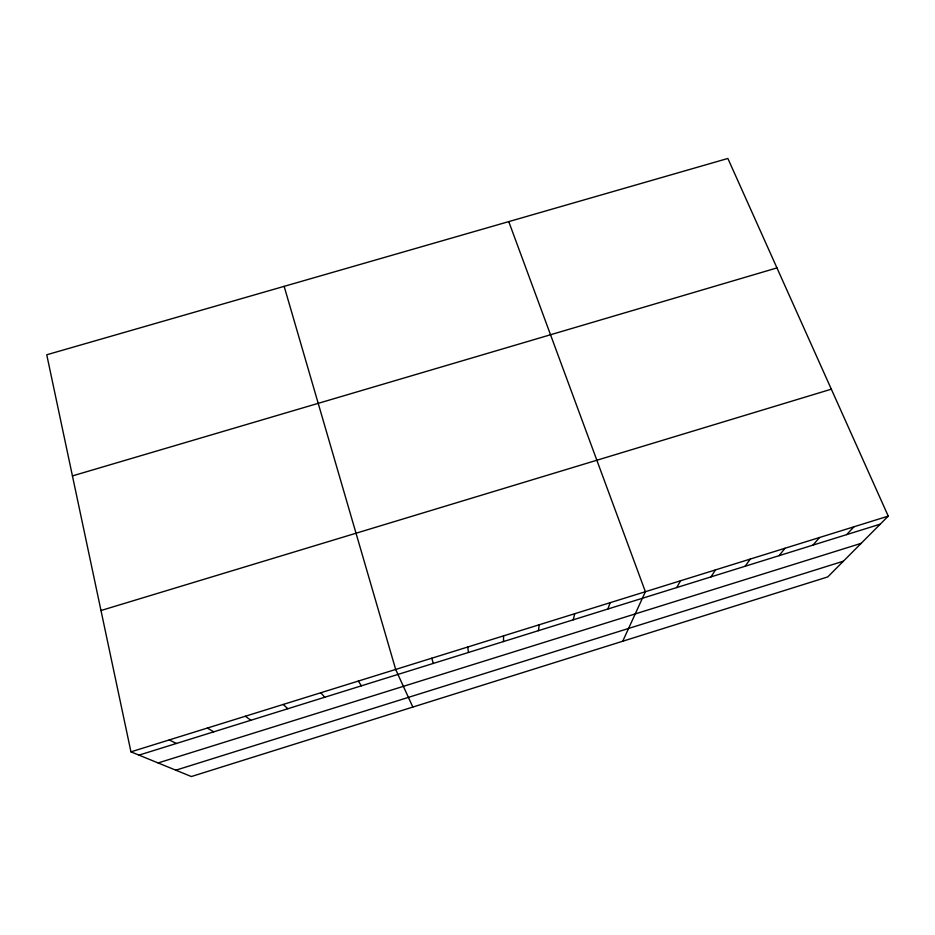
<?xml version="1.0" encoding="UTF-8"?>
<svg xmlns="http://www.w3.org/2000/svg" width="935" height="935" viewBox="0 0 935 935"><rect width="100%" height="100%" fill="white"/><g stroke="black" fill="none" stroke-linecap="round" stroke-linejoin="round"><path stroke-width="1.4" d="M503.533 641.539L503.544 635.87M538.443 630.658L539.215 624.767M573.225 619.823L574.745 613.711M607.867 609.024L610.134 602.689M622.722 641.235L645.384 591.715L508.757 221.607M676.765 587.554L680.493 580.787M711.009 576.883L715.462 569.906M745.113 566.259L750.291 559.06M779.1 555.67L784.979 548.261M812.947 545.117L819.539 537.508M846.666 534.61L853.959 526.791M888.25 516.12L827.755 576.918L191.348 776.541L130.958 751.845L46.75 354.774L727.874 158.459L888.25 516.12L130.958 751.845M158.108 762.948L861.158 543.352M175.815 770.195L843.393 561.199M138.976 755.129L880.267 524.149M100.98 610.52L831.332 389.182M72.439 475.903L776.95 267.913M169.247 739.936L176.435 743.465M207.383 728.061L213.729 731.836M245.356 716.245L250.872 720.266M283.176 704.464L287.863 708.73M320.834 692.741L324.714 697.253M358.327 681.077L361.413 685.822M412.838 707.07L395.68 669.448L284.147 286.344M431.783 658.205L433.279 663.429M467.734 647.02L468.47 652.455"/></g></svg>
